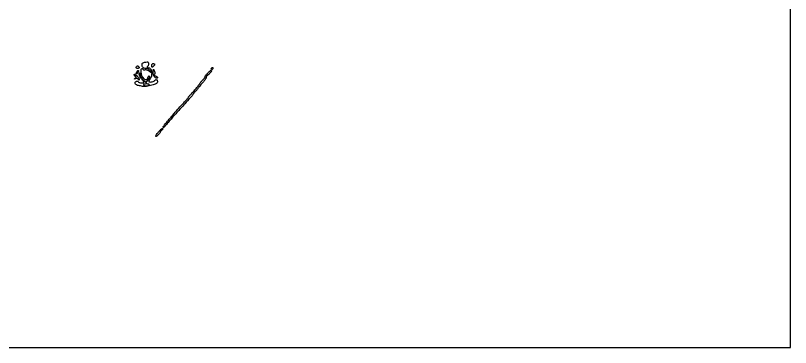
# Model space of a CAD drawing. Extents: x 0 to 1280, y 0 to 1706.
# Drawn here: x 482 to 1280, y 0 to 343 of the extents above; entities that cross this region are included whole.
import ezdxf

# ---------------------------------------------------------------- set-up
doc = ezdxf.new("R2010")
doc.units = 0

msp = doc.modelspace()

# ---------------------------------------------------------------- linework, layer by layer
msp.add_lwpolyline([(0, 853), (0, 0), (640, 0), (1280, 0), (1280, 853), (1280, 1706), (640, 1706), (0, 1706)], close=True)
for points in [[(618.64326, 293.487265, -0.08931), (618.77444, 292.798715, -0.056234), (618.690651, 291.982012, -0.054222), (618.418406, 291.168467, -0.065458), (617.989431, 290.487265, 0.020865), (617.380864, 289.688394, 0.213737), (617.304983, 289.28984, 0.306198), (617.556249, 289.058779, 0.037334), (618.342372, 289, -0.253927), (620.45848, 287.851254, -0.098416), (621.736094, 284.651687, -0.083858), (621.800576, 280.716848, -0.124797), (620.468197, 277.55887, 0.018293), (619.906151, 276.75638, 0.021005), (619.431283, 275.950342, 0.020657), (619.089283, 275.240687, 0.102298), (619, 274.80887, 0.368049), (619.617888, 274.083166, 0.068404), (621.511884, 274.038549, 0.059101), (623.643776, 274.540206, 0.133001), (624.990862, 275.48899, -0.097033), (626.04989, 276.353494, -0.228725), (627.043328, 276.394684, -0.210394), (627.753495, 275.628972, -0.084726), (627.991452, 274.190983, -0.292171), (626.823855, 272.383614, -0.034376), (622.124664, 270.614914, -0.038662), (616.75105, 269.447229, -0.076271), (612.393773, 269.515034, -0.008384), (608.198046, 270.298375, -0.061714), (606.269507, 270.947366, -0.149445), (605.343404, 271.800795, -0.133159), (605, 273.067388, -0.1538), (605.375505, 274.259273, -0.176801), (606.348516, 274.939901, -0.1735), (607.546004, 274.840077, -0.1487), (608.5, 274, 0.199721), (609.427189, 273.333908, 0.039304), (611.497148, 273.020755, 0.040013), (613.479906, 273.037421, 0.388556), (614, 273.605644, 0.144099), (613.891723, 273.973549, 0.009394), (613.265625, 274.906135, 0.013041), (612.457684, 276.000141, 0.009329), (611.5, 277.182369, -0.0337), (610.549912, 278.479619, -0.03168), (609.760868, 279.919095, -0.033236), (609.228261, 281.285651, -0.086883), (609.090188, 282.326725, -0.018666), (609.169414, 283.330022, -0.609107), (609.34858, 283.39756, -0.133906), (609.592494, 283.017757, -0.005454), (610.068277, 281.444899, 0.04501), (610.594773, 280.098654, 0.025507), (611.455804, 278.57283, 0.025288), (612.488613, 277.111749, 0.037696), (613.544934, 275.957787), (616.13369, 273.525777), (618.044609, 276.012888, 0.018198), (619.350076, 277.846401, 0.082999), (619.878072, 279.039204, 0.246714), (619.7209, 279.70251, 0.2169), (619.067388, 280, 0.170109), (618.664493, 279.858844, 0.058089), (618.222265, 279.4125, 0.0497), (617.811679, 278.765398, 0.039709), (617.5, 278, -0.072406), (616.782119, 276.521022, -0.286679), (615.898214, 276.130568, -0.165729), (614.755122, 276.712507, -0.026234), (613.07258, 278.634859, -0.08791), (611.770521, 281.069238, -0.050479), (611.058686, 284.330409, -0.055784), (611.051416, 287.149453, -0.382673), (612, 288, -0.089443), (612.381793, 287.931152, -0.095162), (612.70625, 287.733751, -0.099841), (612.923325, 287.439407, -0.10954), (613, 287.09362, 0.247281), (613.159772, 286.790317, 0.105088), (613.597159, 286.609649, 0.069387), (614.253928, 286.580893, 0.040267), (615.032882, 286.71885, -0.085466), (615.998264, 286.801359, -0.057106), (617.087937, 286.581216, -0.05295), (618.186336, 286.091714, -0.050269), (619.178391, 285.37523, 0.001676), (620.664232, 284.065234, 0.282576), (620.867346, 284.030694, 0.441318), (620.923855, 284.182097, 0.002314), (620.110325, 285.75, 0.064824), (619.409291, 286.747241, 0.080248), (618.519582, 287.449886, 0.075971), (617.413523, 287.861989, 0.051295), (616.071805, 288, -0.078887), (614.278954, 288.284637, -0.131186), (613.003816, 289.112395, -0.121659), (612.250466, 290.517981, -0.062551), (612, 292.512237, -0.176344), (612.276962, 293.273104, -0.113913), (613.033804, 293.843401, -0.051814), (614.50623, 294.323791, -0.009821), (617.281385, 294.863818, -0.172493), (617.623031, 294.805498, -0.07013), (618.003757, 294.515631, -0.058067), (618.363427, 294.056042, -0.045437)], [(609, 288.940983, -0.156819), (608.8846, 288.582093, -0.097386), (608.559375, 288.276414, -0.079459), (608.073598, 288.070066, -0.06085), (607.5, 288, -0.103624), (606.575357, 288.193711, -0.202875), (606.067517, 288.730754, -0.1934), (606.086489, 289.491235, -0.094876), (606.63948, 290.306147, -0.191124), (607.316568, 290.598585, -0.139481), (608.119339, 290.396031, -0.123736), (608.764316, 289.769921, -0.139398)], [(625, 292.122445, -0.117955), (624.899069, 291.700558, -0.036411), (624.559375, 291.136985, -0.034151), (624.074049, 290.54111, -0.031583), (623.5, 290, -0.027702), (622.682027, 289.394365, -0.285199), (622.280049, 289.38379, -0.243483), (622.04858, 289.749908, -0.02153), (622, 290.877555, -0.064485), (622.108268, 291.713548, -0.089651), (622.426683, 292.396259, -0.107148), (622.911399, 292.840705, -0.132926), (623.5, 293, -0.056567), (624.073753, 292.93488, -0.075975), (624.559375, 292.742218, -0.095133), (624.884944, 292.457225, -0.167044)], [(685, 288, -0.105053), (684.918938, 287.618444, -0.099167), (684.688914, 287.29375, -0.09642), (684.345238, 287.076123, -0.093332), (683.940983, 287, -0.108972), (683.586039, 287.078288, -0.182303), (683.3746, 287.29375, -0.161196), (683.343488, 287.6179, -0.082592), (683.5, 288, -0.029505), (683.768994, 288.382774, -0.035638), (684.066025, 288.70625, -0.038439), (684.34829, 288.934461, -0.151918), (684.559017, 289, -0.210953), (684.727648, 288.92554, -0.081139), (684.870461, 288.70625, -0.061769), (684.967655, 288.382849, -0.042167)], [(608.984687, 276.885329, -0.019145), (608.950318, 276.189303, -0.354166), (608.807273, 276.041307, -0.274006), (608.59275, 276.135373, -0.014316), (608.154738, 276.78387, 0.111729), (607.693856, 277.242406, 0.081428), (607.02536, 277.523322, 0.07343), (606.234499, 277.593672, 0.064672), (605.42005, 277.439537, -0.004497), (604.307902, 277.086707, -0.312059), (604.130467, 277.14291, -0.406844), (604.148698, 277.302542, -0.005421), (605, 277.981799, 0.028294), (605.68756, 278.583853, 0.163202), (605.904074, 279.008533, 0.265826), (605.769695, 279.353246, 0.073631), (605.25, 279.659464, -0.084831), (604.772102, 279.95558, -0.064863), (604.367188, 280.419796, -0.064615), (604.093345, 280.974355, -0.082594), (604, 281.535584, -0.244203), (604.200781, 281.922162, -0.248744), (604.629695, 281.97612, -0.077963), (605.389807, 281.542865, -0.018437), (606.5, 280.58758, -0.027496), (607.455724, 279.598819, -0.030596), (608.261127, 278.544314, -0.032087), (608.826951, 277.571783, -0.119016)], [(607.796329, 284.045478, -0.01756), (607.30589, 283.318298, -0.030493), (606.842795, 282.756569, -0.033321), (606.455414, 282.392955, -0.38572), (606.264316, 282.40235, -0.276739), (606.091579, 283.091966, -0.045201), (606.630935, 284.423464, -0.045225), (607.411845, 285.653666, -0.232774), (608.115463, 286, -0.31296), (608.353422, 285.834884, -0.130593), (608.39358, 285.425859, -0.067431), (608.201081, 284.795782, -0.03178)], [(624.90633, 284.75, -0.040161), (625.193531, 283.742752, -0.072949), (625.23781, 282.889418, -0.09516), (625.042652, 282.219692, -0.127971), (624.624106, 281.749975, 0.1481), (624.33005, 281.392488, 0.277674), (624.383153, 281.034871, 0.123383), (624.848481, 280.691185, 0.030798), (625.75, 280.383343, -0.069692), (627.06675, 279.816297, -0.115599), (627.925678, 278.973405, -0.312383), (627.899363, 278.33056, -0.240678), (627.25, 278.015313, -0.130677), (625.787052, 278.43646, -0.105183), (624.58502, 279.555759, -0.086341), (623.773646, 281.282926, -0.058117), (623.445504, 283.442187, -0.007695), (623.392437, 286.188205, -0.21433), (623.676918, 286.828093, -0.509579), (624.096376, 286.737647, -0.014455)], [(682.404988, 283.75, -0.013022), (681.583938, 282.829945, -0.011933), (680.692403, 281.926029, -0.012032), (679.858206, 281.157625, -0.03781), (679.25, 280.70031, 0.071445), (678.77174, 280.287745, 0.051951), (678.367188, 279.712055, 0.052238), (678.092289, 279.069688, 0.075136), (678, 278.459008, -0.11759), (677.825202, 277.726035, -0.027875), (677.192188, 276.630502, -0.027167), (676.302635, 275.42066, -0.023878), (675.25, 274.258698, 0.014968), (674.021864, 272.950611, 0.008238), (672.595164, 271.282243, 0.008206), (671.202415, 269.540751, 0.013015), (670.073961, 268, -0.013398), (669.048006, 266.601445, -0.014379), (667.971658, 265.293216, -0.014036), (666.986378, 264.225546, -0.063604), (666.323961, 263.70031, 0.043742), (665.817441, 263.330383, 0.045165), (665.388914, 262.881593, 0.049427), (665.093948, 262.424697, 0.119182), (665, 262.036159, -0.150635), (664.844949, 261.533178, -0.012786), (664.045313, 260.421618, -0.01604), (662.994854, 259.125962, -0.01172), (661.75, 257.753772, 0.006063), (655.947586, 251.501456, 0.002158), (647.805664, 242.433679, 0.001793), (639.906246, 233.494877, 0.012379), (636.155433, 229, -0.021257), (635.358178, 228.078352, -0.03551), (634.60418, 227.384134, -0.041243), (633.980013, 226.965573, -0.334441), (633.659595, 227.009818, -0.335108), (633.60606, 227.385923, -0.016156), (634.295299, 228.541993, -0.02091), (635.278418, 229.943429, -0.01291), (636.543466, 231.509818, -0.000998), (643.698194, 239.881369, -0.002548), (648.927475, 245.912862, -0.003441), (653.082737, 250.591165, -0.005289), (656.75, 254.57764, 0.005875), (657.995464, 255.934703, 0.008859), (659.045313, 257.148556, 0.004405), (659.901491, 258.193252, 0.171075), (660, 258.472737, -0.162907), (660.089096, 258.738935, -0.008191), (660.660938, 259.472202, -0.012438), (661.38796, 260.329088, -0.008623), (662.25, 261.262419, 0.01066), (664.857577, 264.108826, 0.007137), (667.722997, 267.469347, 0.007017), (670.325309, 270.702336, 0.020352), (672, 273.033297, -0.017968), (672.701634, 274.019772, -0.011904), (673.573438, 275.102326, -0.011988), (674.471794, 276.114778, -0.022732), (675.25, 276.877894, 0.028171), (675.919783, 277.549128, 0.031168), (676.485937, 278.270127, 0.03279), (676.884849, 278.938944, 0.118613), (677, 279.417522, -0.176283), (677.466514, 280.699595, -0.017211), (679.706624, 283.19078, -0.016845), (682.113096, 285.525708, -0.186266), (683.342079, 286, -0.397062), (683.545559, 285.808167, -0.113875), (683.466065, 285.339063, -0.053304), (683.069134, 284.614454, -0.02373)], [(613.5, 271, 0.128561), (613.903211, 270.615613, 0.04604), (614.636189, 270.29375, 0.041947), (615.542916, 270.073871, 0.038534), (616.5, 270, 0.038534), (617.457084, 270.073871, 0.041947), (618.363811, 270.29375, 0.04604), (619.096789, 270.615613, 0.128561), (619.5, 271, 0.340586), (619.458863, 271.398153, 0.123006), (618.947214, 271.723607, 0.057972), (617.933544, 271.93536, 0.022534), (616.5, 272, 0.022534), (615.066456, 271.93536, 0.057972), (614.052786, 271.723607, 0.123006), (613.541137, 271.398153, 0.340586)], [(632.5, 224.397615, 0.022829), (631.743646, 223.758676, 0.030869), (631.125872, 223.111273, 0.031631), (630.699812, 222.535463, 0.193288), (630.630629, 222.179418, -0.191754), (630.556861, 221.793686, -0.020334), (630.023576, 221.028279, -0.022785), (629.282972, 220.139586, -0.01638), (628.380629, 219.214724, -0.018183), (627.466004, 218.398508, -0.039945), (626.69931, 217.859914, -0.078493), (626.190394, 217.659072, -0.47998), (626, 217.811714, -0.135453), (626.20869, 218.567918, -0.021975), (627.055279, 219.853127, -0.015301), (628.50446, 221.731903, -0.003691), (631.020889, 224.75, -0.051005), (631.515162, 225.225927, -0.042968), (632.123682, 225.62347, -0.044908), (632.748997, 225.8901, -0.085095), (633.289427, 225.968197, -0.266107), (633.550827, 225.809214, -0.247358), (633.556894, 225.493719, -0.08416), (633.18861, 224.992489, -0.028358)]]:
    msp.add_lwpolyline(points, format="xyb", close=True)

doc.saveas('drawing.dxf')
